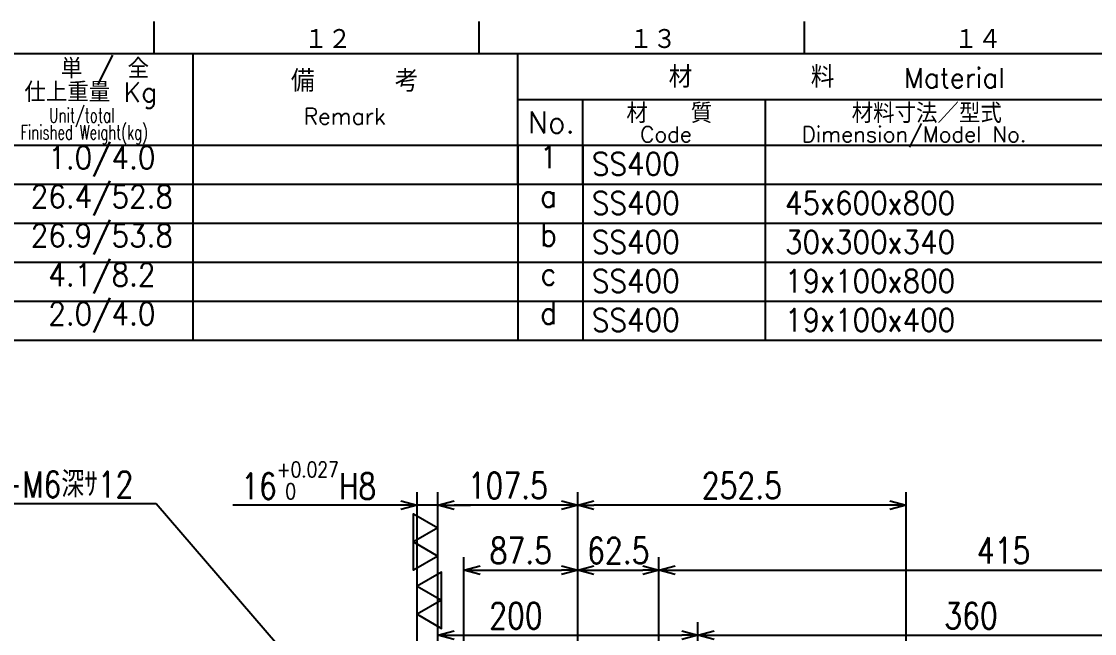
# Model space of a CAD drawing. Extents: x 0 to 4205, y 0 to 5940.
# Drawn here: x 2698 to 3523, y 2449 to 2920 of the extents above; entities that cross this region are included whole.
import ezdxf
from ezdxf.enums import TextEntityAlignment as Align

# ---------------------------------------------------------------- set-up
doc = ezdxf.new("R2010")
doc.units = 0
doc.header["$LTSCALE"] = 5
doc.layers.get('0').update_dxf_attribs({"linetype": 'CONTINUOUS'})
doc.layers.get('DEFPOINTS').update_dxf_attribs({"linetype": 'CONTINUOUS'})
for name, color, linetype in [('2', 5, 'CONTINUOUS'), ('5', 3, 'CONTINUOUS'), ('8', 1, 'CONTINUOUS'), ('RAHM2', 1, 'CONTINUOUS'), ('RAHM3', 52, 'CONTINUOUS')]:
    doc.layers.add(name, color=color, linetype=linetype)
doc.styles.add('DIMENSION', font='monotxt.shx', dxfattribs={"bigfont": 'bigfont.shx'})
doc.styles.get("Standard").update_dxf_attribs({"font": 'romans.shx', "width": 0.8, "bigfont": 'extfont.shx'})
doc.dimstyles.new('GEN-ISO', dxfattribs={"dimscale": 5, "dimtxt": 4, "dimasz": 2.5, "dimexe": 2, "dimexo": 1, "dimgap": 1, "dimtad": 3, "dimdec": 3, "dimrnd": 0.001, "dimdsep": 46, "dimtxsty": 'Standard', "dimblk": 'OPEN30', "dimcen": 0, "dimclrt": 52, "dimadec": 0, "dimazin": 0, "dimtp": 0.1, "dimtm": 0.1, "dimtfac": 0.6, "dimtdec": 3, "dimtmove": 2, "dimatfit": 3, "dimldrblk": 'OPEN30', "dimfxl": 1, "dimarcsym": 0})

# ---------------------------------------------------------------- blocks, each defined once
blk = doc.blocks.new('1A1ﾌﾞﾋﾝ')
at = {"layer": 'RAHM2', "color": 5, "linetype": 'Continuous'}
for p, q in [((560, 584), (560, 579)), ((610, 584), (610, 579)), ((660, 584), (660, 579)), ((826, 579), (25, 579))]:
    blk.add_line(p, q, dxfattribs=at)
at = {"layer": 'RAHM2', "color": 7, "linetype": 'Continuous'}
for p, q in [((616, 559), (616, 579)), ((616, 572), (720, 572)), ((626, 559), (626, 572)), ((654, 572), (654, 559)), ((616, 565), (826, 565)), ((616, 559), (826, 559))]:
    blk.add_line(p, q, dxfattribs=at)
at = {"layer": 'RAHM2', "color": 5, "linetype": 'Continuous'}
for s, p in [('１２', (583.1, 579.6)), ('１３', (633.1, 579.6)), ('１４', (683.1, 579.6))]:
    blk.add_text(s, height=3.311, dxfattribs=at).set_placement(p)
at = {"layer": 'RAHM2', "color": 7, "linetype": 'Continuous'}
for s, height, p in [('材\u3000\u3000\u3000\u3000\u3000料', 3.311, (639.18, 573.82)), ('Material', 3, (675.34, 573.82)), ('材\u3000\u3000質', 3, (632.68, 568.39)), ('材料寸法／型式', 3, (667.33, 568.39)), ('No.', 3.311, (617.5, 566.82)), ('Code', 2.4, (634.82, 565.45)), ('Dimension/Model No.', 2.4, (659.65, 565.45))]:
    blk.add_text(s, height=height, dxfattribs=at).set_placement(p)
at = {"layer": 'RAHM2', "color": 5, "linetype": 'Continuous', "width": 0.7}
for tag, p in [('HEADER3', (35, 566.01)), ('HEADER4', (54.75, 566)), ('HEADER15', (74.49, 566)), ('HEADER16', (94.43, 566))]:
    blk.add_attdef(tag, text='', height=6, dxfattribs=at).set_placement(p, align=Align.MIDDLE)
at = {"layer": 'RAHM2', "color": 7, "linetype": 'Continuous'}
blk.add_attdef('HEADER5', text='', height=2.5, dxfattribs=at).set_placement((63.69, 559.1), align=Align.BOTTOM_RIGHT)
for tag, height, width, p in [('HEADER25', 3.2, 0.63, (46.91, 45.38)), ('HEADER23', 3.33, 0.8, (71.4, 45.2)), ('HEADER24', 3.5, 0.8, (92.57, 45.22)), ('HEADER1', 5, 0.9, (775.12, 45.15)), ('HEADER7', 5, 0.8, (590.38, 40.8)), ('GEN-TITLE-SCA', 4, 0.85, (677.79, 40.85)), ('HEADER22', 3.2, 0.63, (46.91, 38.38)), ('HEADER20', 3.33, 0.8, (71.4, 38.2)), ('HEADER21', 3.5, 0.8, (92.57, 38.22)), ('HEADER2', 6, 0.9, (774.89, 36.68)), ('HEADER19', 3.2, 0.63, (46.91, 31.38)), ('HEADER17', 3.33, 0.8, (71.4, 31.2)), ('HEADER18', 3.5, 0.8, (92.57, 31.22)), ('HEADER11', 3.2, 0.63, (46.91, 24.38)), ('HEADER9', 3.33, 0.8, (71.4, 24.2)), ('HEADER10', 3.5, 0.8, (92.57, 24.22)), ('HEADER14', 3.31, 0.8, (542.54, 17.82))]:
    blk.add_attdef(tag, text='', height=height, dxfattribs=dict(at, width=width)).set_placement(p, align=Align.MIDDLE)
at = {"layer": 'RAHM2', "color": 7, "linetype": 'Continuous', "width": 0.8}
blk.add_attdef('GEN-TITLE-DAT', text='', height=3.5, dxfattribs=at).set_placement((691.35, 39.1), align=Align.BOTTOM_LEFT)
at = {"layer": 'RAHM2', "color": 5, "linetype": 'Continuous'}
blk.add_attdef('HEADER6', text='', height=5.8, dxfattribs=at).set_placement((623.09, 17.9), align=Align.BOTTOM_RIGHT)
at = {"layer": 'RAHM2', "color": 5, "linetype": 'Continuous', "style": 'DIMENSION', "width": 1.2}
for tag, p in [('HEADER13', (629.56, 16.75)), ('HEADER12', (663.26, 16.72)), ('GEN-TITLE-DWG', (732.79, 16.74))]:
    blk.add_attdef(tag, text='', height=7.02, dxfattribs=at).set_placement(p, align=Align.BOTTOM_LEFT)
at = {"layer": 'RAHM2', "color": 5, "linetype": 'Continuous', "style": 'DIMENSION'}
blk.add_attdef('HEADER8', text='', height=7.02, dxfattribs=at).set_placement((824.55, 16.71), align=Align.BOTTOM_RIGHT)
blk = doc.blocks.new('_Open30')
at = {"color": 0, "linetype": 'ByBlock', "lineweight": -2}
for p, q in [((-1, 0.268), (0, 0)), ((0, 0), (-1, -0.268)), ((0, 0), (-1, 0))]:
    blk.add_line(p, q, dxfattribs=at)
blk = doc.blocks.new('*D94')
at = {"layer": '5', "color": 0, "lineweight": -2, "transparency": 16777216}
for p, q in [((3038.43, 2271.15), (3038.43, 2508.15)), ((3125.93, 2403.15), (3125.93, 2508.15)), ((3050.93, 2498.15), (3113.43, 2498.15))]:
    blk.add_line(p, q, dxfattribs=at)
at = {"layer": 'DEFPOINTS', "color": 0, "transparency": 16777216}
for p in [(3125.93, 2498.15), (3125.93, 2398.15), (3038.43, 2266.15)]:
    blk.add_point(p, dxfattribs=at)
at = {"layer": '5', "color": 0, "lineweight": -2, "transparency": 16777216, "xscale": 12.5, "yscale": 12.5, "zscale": 12.5, "rotation": 180}
blk.add_blockref('_Open30', (3038.43, 2498.15), dxfattribs=at)
at = {"layer": '5', "color": 0, "lineweight": -2, "transparency": 16777216, "xscale": 12.5, "yscale": 12.5, "zscale": 12.5}
blk.add_blockref('_Open30', (3125.93, 2498.15), dxfattribs=at)
at = {"layer": '5', "color": 52, "transparency": 16777216, "insert": (3082.18, 2513.15), "char_height": 20, "attachment_point": 5}
blk.add_mtext('87.5', dxfattribs=at)
blk = doc.blocks.new('*D95')
at = {"layer": '5', "color": 0, "lineweight": -2, "transparency": 16777216}
for p, q in [((3188.43, 2271.15), (3188.43, 2508.15)), ((3138.43, 2498.15), (3175.93, 2498.15))]:
    blk.add_line(p, q, dxfattribs=at)
at = {"layer": 'DEFPOINTS', "color": 0, "transparency": 16777216}
for p in [(3188.43, 2498.15), (3125.93, 2398.15), (3188.43, 2266.15)]:
    blk.add_point(p, dxfattribs=at)
at = {"layer": '5', "color": 0, "lineweight": -2, "transparency": 16777216, "xscale": 12.5, "yscale": 12.5, "zscale": 12.5, "rotation": 180}
blk.add_blockref('_Open30', (3125.93, 2498.15), dxfattribs=at)
at = {"layer": '5', "color": 0, "lineweight": -2, "transparency": 16777216, "xscale": 12.5, "yscale": 12.5, "zscale": 12.5}
blk.add_blockref('_Open30', (3188.43, 2498.15), dxfattribs=at)
at = {"layer": '5', "color": 52, "transparency": 16777216, "insert": (3157.18, 2513.15), "char_height": 20, "attachment_point": 5}
blk.add_mtext('62.5', dxfattribs=at)
blk = doc.blocks.new('*D96')
at = {"layer": '5', "color": 0, "lineweight": -2, "transparency": 16777216}
for p, q in [((3125.93, 2403.15), (3125.93, 2558.15)), ((3378.43, 2403.15), (3378.43, 2558.15)), ((3365.93, 2548.15), (3138.43, 2548.15))]:
    blk.add_line(p, q, dxfattribs=at)
at = {"layer": 'DEFPOINTS', "color": 0, "transparency": 16777216}
for p in [(3125.93, 2548.15), (3125.93, 2398.15), (3378.43, 2398.15)]:
    blk.add_point(p, dxfattribs=at)
at = {"layer": '5', "color": 0, "lineweight": -2, "transparency": 16777216, "xscale": 12.5, "yscale": 12.5, "zscale": 12.5, "rotation": 180}
blk.add_blockref('_Open30', (3125.93, 2548.15), dxfattribs=at)
at = {"layer": '5', "color": 0, "lineweight": -2, "transparency": 16777216, "xscale": 12.5, "yscale": 12.5, "zscale": 12.5}
blk.add_blockref('_Open30', (3378.43, 2548.15), dxfattribs=at)
at = {"layer": '5', "color": 52, "transparency": 16777216, "insert": (3252.18, 2563.15), "char_height": 20, "attachment_point": 5}
blk.add_mtext('252.5', dxfattribs=at)
blk = doc.blocks.new('*D97')
at = {"layer": '5', "color": 0, "lineweight": -2, "transparency": 16777216}
for p, q in [((3018.43, 2353.15), (3018.43, 2558.15)), ((3113.43, 2548.15), (3030.93, 2548.15))]:
    blk.add_line(p, q, dxfattribs=at)
at = {"layer": 'DEFPOINTS', "color": 0, "transparency": 16777216}
for p in [(3018.43, 2548.15), (3125.93, 2398.15), (3018.43, 2348.15)]:
    blk.add_point(p, dxfattribs=at)
at = {"layer": '5', "color": 0, "lineweight": -2, "transparency": 16777216, "xscale": 12.5, "yscale": 12.5, "zscale": 12.5, "rotation": 180}
blk.add_blockref('_Open30', (3018.43, 2548.15), dxfattribs=at)
at = {"layer": '5', "color": 0, "lineweight": -2, "transparency": 16777216, "xscale": 12.5, "yscale": 12.5, "zscale": 12.5}
blk.add_blockref('_Open30', (3125.93, 2548.15), dxfattribs=at)
at = {"layer": '5', "color": 52, "transparency": 16777216, "insert": (3072.18, 2563.15), "char_height": 20, "attachment_point": 5}
blk.add_mtext('107.5', dxfattribs=at)
blk = doc.blocks.new('*D98')
at = {"layer": '5', "color": 0, "lineweight": -2, "transparency": 16777216}
for p, q in [((3002.43, 2353.15), (3002.43, 2558.15)), ((3018.43, 2353.15), (3018.43, 2558.15)), ((2989.93, 2548.15), (2860.61, 2548.15)), ((3018.43, 2548.15), (3002.43, 2548.15)), ((3030.93, 2548.15), (3043.43, 2548.15))]:
    blk.add_line(p, q, dxfattribs=at)
at = {"layer": 'DEFPOINTS', "color": 0, "transparency": 16777216}
for p in [(3002.43, 2548.15), (3002.43, 2348.15), (3018.43, 2348.15)]:
    blk.add_point(p, dxfattribs=at)
at = {"layer": '5', "color": 0, "lineweight": -2, "transparency": 16777216, "xscale": 12.5, "yscale": 12.5, "zscale": 12.5}
blk.add_blockref('_Open30', (3002.43, 2548.15), dxfattribs=at)
at = {"layer": '5', "color": 0, "lineweight": -2, "transparency": 16777216, "xscale": 12.5, "yscale": 12.5, "zscale": 12.5, "rotation": 180}
blk.add_blockref('_Open30', (3018.43, 2548.15), dxfattribs=at)
at = {"layer": '5', "color": 52, "transparency": 16777216, "insert": (2919.02, 2567.15), "char_height": 20, "attachment_point": 5}
blk.add_mtext('16{\\H12.000000;\\S+0.027^  0;}H8', dxfattribs=at)
blk = doc.blocks.new('*D114')
at = {"layer": '5', "color": 0, "lineweight": -2, "transparency": 16777216}
for p, q in [((3018.43, 2353.15), (3018.43, 2458.15)), ((3218.43, 2263.15), (3218.43, 2458.15)), ((3030.93, 2448.15), (3205.93, 2448.15))]:
    blk.add_line(p, q, dxfattribs=at)
at = {"layer": 'DEFPOINTS', "color": 0, "transparency": 16777216}
for p in [(3218.43, 2448.15), (3018.43, 2348.15), (3218.43, 2258.15)]:
    blk.add_point(p, dxfattribs=at)
at = {"layer": '5', "color": 0, "lineweight": -2, "transparency": 16777216, "xscale": 12.5, "yscale": 12.5, "zscale": 12.5, "rotation": 180}
blk.add_blockref('_Open30', (3018.43, 2448.15), dxfattribs=at)
at = {"layer": '5', "color": 0, "lineweight": -2, "transparency": 16777216, "xscale": 12.5, "yscale": 12.5, "zscale": 12.5}
blk.add_blockref('_Open30', (3218.43, 2448.15), dxfattribs=at)
at = {"layer": '5', "color": 52, "transparency": 16777216, "insert": (3078.43, 2463.15), "char_height": 20, "attachment_point": 5}
blk.add_mtext('200', dxfattribs=at)
blk = doc.blocks.new('*D116')
at = {"layer": '5', "color": 0, "lineweight": -2, "transparency": 16777216}
for p, q in [((3188.43, 2271.15), (3188.43, 2508.15)), ((3603.43, 2271.15), (3603.43, 2508.15)), ((3200.93, 2498.15), (3590.93, 2498.15))]:
    blk.add_line(p, q, dxfattribs=at)
at = {"layer": 'DEFPOINTS', "color": 0, "transparency": 16777216}
for p in [(3603.43, 2498.15), (3188.43, 2266.15), (3603.43, 2266.15)]:
    blk.add_point(p, dxfattribs=at)
at = {"layer": '5', "color": 0, "lineweight": -2, "transparency": 16777216, "xscale": 12.5, "yscale": 12.5, "zscale": 12.5, "rotation": 180}
blk.add_blockref('_Open30', (3188.43, 2498.15), dxfattribs=at)
at = {"layer": '5', "color": 0, "lineweight": -2, "transparency": 16777216, "xscale": 12.5, "yscale": 12.5, "zscale": 12.5}
blk.add_blockref('_Open30', (3603.43, 2498.15), dxfattribs=at)
at = {"layer": '5', "color": 52, "transparency": 16777216, "insert": (3453.43, 2513.15), "char_height": 20, "attachment_point": 5}
blk.add_mtext('415', dxfattribs=at)
blk = doc.blocks.new('*D118')
at = {"layer": '5', "color": 0, "lineweight": -2, "transparency": 16777216}
for p, q in [((3218.43, 2263.15), (3218.43, 2458.15)), ((3578.43, 2263.15), (3578.43, 2458.15)), ((3230.93, 2448.15), (3565.93, 2448.15))]:
    blk.add_line(p, q, dxfattribs=at)
at = {"layer": 'DEFPOINTS', "color": 0, "transparency": 16777216}
for p in [(3578.43, 2448.15), (3218.43, 2258.15), (3578.43, 2258.15)]:
    blk.add_point(p, dxfattribs=at)
at = {"layer": '5', "color": 0, "lineweight": -2, "transparency": 16777216, "xscale": 12.5, "yscale": 12.5, "zscale": 12.5, "rotation": 180}
blk.add_blockref('_Open30', (3218.43, 2448.15), dxfattribs=at)
at = {"layer": '5', "color": 0, "lineweight": -2, "transparency": 16777216, "xscale": 12.5, "yscale": 12.5, "zscale": 12.5}
blk.add_blockref('_Open30', (3578.43, 2448.15), dxfattribs=at)
at = {"layer": '5', "color": 52, "transparency": 16777216, "insert": (3428.43, 2463.15), "char_height": 20, "attachment_point": 5}
blk.add_mtext('360', dxfattribs=at)
blk = doc.blocks.new('STDBUHIN')
at = {"color": 7}
for p, q in [((0, 0), (0, -6)), ((10, 0), (10, -6)), ((38, 0), (38, -6)), ((160, 0), (160, -6)), ((0, -6), (210, -6))]:
    blk.add_line(p, q, dxfattribs=at)
at = {"layer": 'RAHM3', "color": 7, "width": 0.9}
for tag, p in [('1GENST', (4.710911, -4.609434)), ('4GENST', (96.434633, -4.658422)), ('5GENST', (118, -4.729)), ('6GENST', (146, -4.729))]:
    blk.add_attdef(tag, text='', height=3.5, dxfattribs=at).set_placement(p, align=Align.BOTTOM_CENTER)
at = {"layer": 'RAHM3', "color": 7}
for tag, p, width in [('2GENST', (11.373533, -4.658422), 0.8), ('3GENST', (41.070972, -4.658422), 0.8), ('7GENST', (162.759538, -4.671383), 0.9)]:
    blk.add_attdef(tag, p, '', height=3.5, dxfattribs=dict(at, width=width))

msp = doc.modelspace()

# ---------------------------------------------------------------- linework, layer by layer
at = {"layer": '8'}
for points in [[(3018.4254, 2530.6437), (2999.6754, 2519.8187), (2999.6754, 2541.4687), (3018.4254, 2530.6437)], [(3018.4254, 2508.9937), (2999.6754, 2498.1687), (2999.6754, 2519.8187), (3018.4254, 2508.9937)], [(3002.4254, 2485.8333), (3021.1754, 2475.0083), (3021.1754, 2496.6583), (3002.4254, 2485.8333)], [(3002.4254, 2464.1833), (3021.1754, 2453.3583), (3021.1754, 2475.0083), (3002.4254, 2464.1833)]]:
    msp.add_lwpolyline(points, close=True, dxfattribs=at)
at = {"layer": 'RAHM2', "color": 7, "linetype": 'Continuous'}
for p, q in [((2830.0002, 2895), (2830.0002, 2795.0017)), ((2030.0005, 2825), (3080.0002, 2825)), ((2030.0005, 2765), (3080.0002, 2765))]:
    msp.add_line(p, q, dxfattribs=at)

# ---------------------------------------------------------------- block references
at = {"layer": '2', "xscale": 5, "yscale": 5, "zscale": 5}
msp.add_blockref('1A1ﾌﾞﾋﾝ', (0, 0), dxfattribs=at)
at = {"layer": 'RAHM2'}
ref = msp.add_blockref('STDBUHIN', (2030.0005, 2825), dxfattribs=dict(at, xscale=5, yscale=5, zscale=5))
ref.add_attrib('6GENST', '1.0/4.0', dxfattribs={"layer": 'RAHM3', "color": 7, "height": 17.5, "width": 0.9}).set_placement((2760.0005, 2801.355), align=Align.BOTTOM_CENTER)
ref = msp.add_blockref('STDBUHIN', (3080.0002, 2825), dxfattribs=dict(at, xscale=5, yscale=5, zscale=5))
ref.add_attrib('1GENST', '1', dxfattribs={"layer": 'RAHM3', "color": 7, "height": 17.5, "width": 0.9}).set_placement((3103.5548, 2801.9528), align=Align.BOTTOM_CENTER)
ref.add_attrib('2GENST', 'SS400', (3136.8679, 2801.7079), dxfattribs={"layer": 'RAHM3', "color": 7, "height": 17.5, "width": 0.9})
ref = msp.add_blockref('STDBUHIN', (2030.0005, 2795), dxfattribs=dict(at, xscale=5, yscale=5, zscale=5))
ref.add_attrib('6GENST', '26.4/52.8', dxfattribs={"layer": 'RAHM3', "color": 7, "height": 17.5, "width": 0.9}).set_placement((2760.0005, 2771.355), align=Align.BOTTOM_CENTER)
ref = msp.add_blockref('STDBUHIN', (3080.0002, 2795), dxfattribs=dict(at, xscale=5, yscale=5, zscale=5))
ref.add_attrib('1GENST', 'a', dxfattribs={"layer": 'RAHM3', "color": 7, "height": 17.5, "width": 0.9}).set_placement((3103.5548, 2771.9528), align=Align.BOTTOM_CENTER)
ref.add_attrib('2GENST', 'SS400', (3136.8679, 2771.7079), dxfattribs={"layer": 'RAHM3', "color": 7, "height": 17.5, "width": 0.9})
ref.add_attrib('3GENST', '45x600x800', (3285.3551, 2771.7079), dxfattribs={"layer": 'RAHM3', "color": 7, "height": 17.5, "width": 0.9})
ref = msp.add_blockref('STDBUHIN', (2030.0005, 2765), dxfattribs=dict(at, xscale=5, yscale=5, zscale=5))
ref.add_attrib('6GENST', '26.9/53.8', dxfattribs={"layer": 'RAHM3', "color": 7, "height": 17.5, "width": 0.9}).set_placement((2760.0005, 2741.355), align=Align.BOTTOM_CENTER)
ref = msp.add_blockref('STDBUHIN', (3080.0002, 2765), dxfattribs=dict(at, xscale=5, yscale=5, zscale=5))
ref.add_attrib('1GENST', 'b', dxfattribs={"layer": 'RAHM3', "color": 7, "height": 17.5, "width": 0.9}).set_placement((3103.5548, 2741.9528), align=Align.BOTTOM_CENTER)
ref.add_attrib('2GENST', 'SS400', (3136.8679, 2741.7079), dxfattribs={"layer": 'RAHM3', "color": 7, "height": 17.5, "width": 0.9})
ref.add_attrib('3GENST', '30x300x340', (3285.3551, 2741.7079), dxfattribs={"layer": 'RAHM3', "color": 7, "height": 17.5, "width": 0.9})
ref = msp.add_blockref('STDBUHIN', (2030.0005, 2735), dxfattribs=dict(at, xscale=5, yscale=5, zscale=5))
ref.add_attrib('6GENST', '4.1/8.2', dxfattribs={"layer": 'RAHM3', "color": 7, "height": 17.5, "width": 0.9}).set_placement((2760.0005, 2711.355), align=Align.BOTTOM_CENTER)
ref = msp.add_blockref('STDBUHIN', (3080.0002, 2735), dxfattribs=dict(at, xscale=5, yscale=5, zscale=5))
ref.add_attrib('1GENST', 'c', dxfattribs={"layer": 'RAHM3', "color": 7, "height": 17.5, "width": 0.9}).set_placement((3103.5548, 2711.9528), align=Align.BOTTOM_CENTER)
ref.add_attrib('2GENST', 'SS400', (3136.8679, 2711.7079), dxfattribs={"layer": 'RAHM3', "color": 7, "height": 17.5, "width": 0.9})
ref.add_attrib('3GENST', '19x100x800', (3285.3551, 2711.7079), dxfattribs={"layer": 'RAHM3', "color": 7, "height": 17.5, "width": 0.9})
ref = msp.add_blockref('STDBUHIN', (2030.0005, 2705), dxfattribs=dict(at, xscale=5, yscale=5, zscale=5))
ref.add_attrib('6GENST', '2.0/4.0', dxfattribs={"layer": 'RAHM3', "color": 7, "height": 17.5, "width": 0.9}).set_placement((2760.0005, 2681.355), align=Align.BOTTOM_CENTER)
ref = msp.add_blockref('STDBUHIN', (3080.0002, 2705), dxfattribs=dict(at, xscale=5, yscale=5, zscale=5))
ref.add_attrib('1GENST', 'd', dxfattribs={"layer": 'RAHM3', "color": 7, "height": 17.5, "width": 0.9}).set_placement((3103.5548, 2681.9528), align=Align.BOTTOM_CENTER)
ref.add_attrib('2GENST', 'SS400', (3136.8679, 2681.7079), dxfattribs={"layer": 'RAHM3', "color": 7, "height": 17.5, "width": 0.9})
ref.add_attrib('3GENST', '19x100x400', (3285.3551, 2681.7079), dxfattribs={"layer": 'RAHM3', "color": 7, "height": 17.5, "width": 0.9})

# ---------------------------------------------------------------- texts
at = {"layer": '5', "color": 52, "insert": (2784.2626, 2564.0807), "char_height": 20, "attachment_point": 6}
msp.add_mtext('2ｘ2-M6深ｻ12', dxfattribs=at)
at = {"layer": 'RAHM2', "color": 7, "linetype": 'Continuous'}
for s, height, p in [('単 / 全', 15, (2728.5572, 2876.3051)), ('備     考', 16.55403, (2905.3856, 2866.028)), ('仕上重量 Kg', 15, (2700.4154, 2858.1617)), ('Remark', 12.5, (2915.1255, 2840.7994))]:
    msp.add_text(s, height=height, dxfattribs=at).set_placement(p)
for s, width, p in [('Unit/total', 0.7, (2719.3136, 2842.429)), ('Finished Weight(kg)', 0.68, (2697.3245, 2829.3231))]:
    msp.add_text(s, height=11, dxfattribs=dict(at, width=width)).set_placement(p)

# ---------------------------------------------------------------- dimensions: what is measured, and where the dimension line sits
at = {"layer": '5'}
dim = msp.add_linear_dim(base=(3002.4254, 2548.1495), p1=(3018.4254, 2348.1495), p2=(3002.4254, 2348.1495), angle=180, text='<>H8', dimstyle='GEN-ISO', override={"dimtol": 1, "dimtp": 0.027, "dimtm": 0, "dimtmove": 0}, dxfattribs=at)
dim.commit()
dim.dimension.update_dxf_attribs({"geometry": '*D98', "text_midpoint": (2919.0159, 2567.1495)})
for base, p1, p2, override, picture, middle in [((3018.4254, 2548.1495), (3125.9254, 2398.1495), (3018.4254, 2348.1495), {"dimse1": 1, "dimtp": 0.05, "dimtm": 0.05, "dimtmove": 1}, '*D97', (3072.1754, 2563.1495)), ((3125.9254, 2548.1495), (3378.4254, 2398.1495), (3125.9254, 2398.1495), {"dimtp": 0.05, "dimtm": 0.05, "dimtmove": 0}, '*D96', (3252.1754, 2563.1495)), ((3125.9254, 2498.1495), (3038.4254, 2266.1495), (3125.9254, 2398.1495), {"dimtp": 0.05, "dimtm": 0.05, "dimtmove": 0}, '*D94', (3082.1754, 2513.1495)), ((3188.4254, 2498.1495), (3125.9254, 2398.1495), (3188.4254, 2266.1495), {"dimse1": 1, "dimtp": 0.05, "dimtm": 0.05, "dimtmove": 1}, '*D95', (3157.1754, 2513.1495))]:
    dim = msp.add_linear_dim(base=base, p1=p1, p2=p2, angle=180, dimstyle='GEN-ISO', override=override, dxfattribs=at)
    dim.commit()
    dim.dimension.update_dxf_attribs({"geometry": picture, "text_midpoint": middle})
for base, p1, p2, picture, middle in [((3603.4254, 2498.1495), (3188.4254, 2266.1495), (3603.4254, 2266.1495), '*D116', (3453.4254, 2498.1495)), ((3218.4254, 2448.1495), (3018.4254, 2348.1495), (3218.4254, 2258.1495), '*D114', (3078.4254, 2448.1495)), ((3578.4254, 2448.1495), (3218.4254, 2258.1495), (3578.4254, 2258.1495), '*D118', (3428.4254, 2448.1495))]:
    dim = msp.add_linear_dim(base=base, p1=p1, p2=p2, angle=180, dimstyle='GEN-ISO', override={"dimtp": 0.05, "dimtm": 0.05, "dimtmove": 0}, dxfattribs=at)
    dim.commit()
    dim.dimension.update_dxf_attribs({"geometry": picture, "text_midpoint": middle, "dimtype": 160})

# ---------------------------------------------------------------- leaders
at = {"layer": '5', "annotation_type": 0, "has_hookline": 1, "hookline_direction": 1, "text_width": 149.3333}
msp.add_leader([(3008.0606, 2309.9955), (2801.7626, 2549.0807), (2789.2626, 2549.0807)], dimstyle='GEN-ISO', override={"dimpost": '(<>)', "dimtp": 0.027, "dimtm": 0}, dxfattribs=at)

doc.saveas('drawing.dxf')
